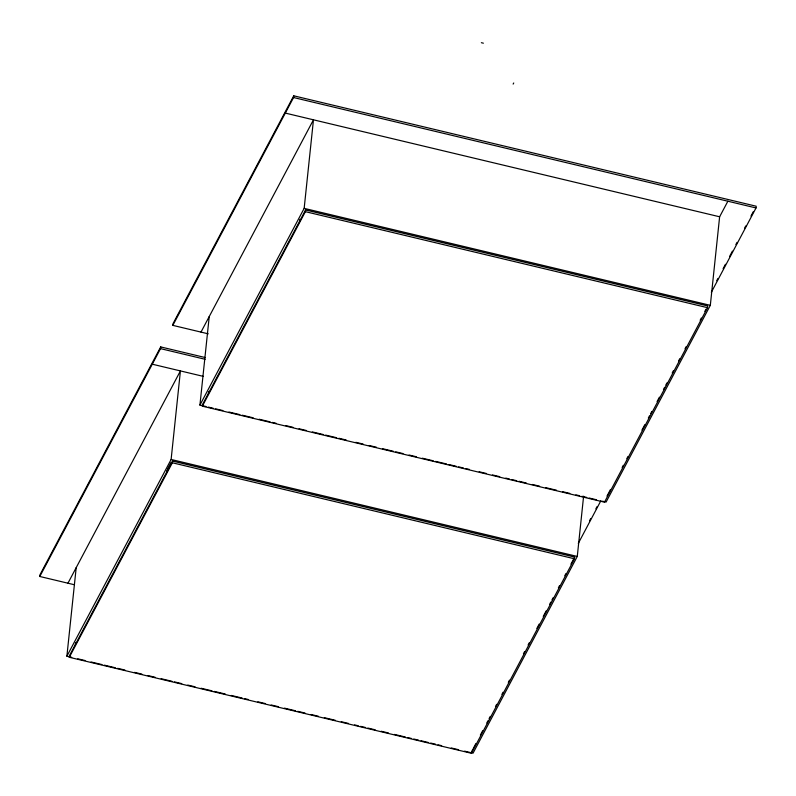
<?xml version="1.0" encoding="UTF-8"?>
<svg xmlns="http://www.w3.org/2000/svg" width="796" height="796" viewBox="0 0 796 796"><rect width="100%" height="100%" fill="white"/><g stroke="black" fill="none" stroke-linecap="round" stroke-linejoin="round"><path stroke-width="1.19" d="M73.998 584.652L39.8 576.483L39.979 574.762L160.702 346.917L205.378 357.583M71.72 657.347L66.884 656.193L76.197 567.648M69.302 657.287L69.491 655.566L172.543 461.063L574.672 557.071L574.493 558.792L471.441 753.295L69.302 657.287L172.364 462.775L172.543 461.063M75.371 644.452L75.56 642.73M39.8 576.483L160.523 348.638L160.702 346.917M208.244 333.832L172.841 325.375L173.021 323.654L293.744 95.809L756.2 206.224L756.021 207.945L711.325 292.291M166.653 472.177L166.832 470.456M66.884 656.193L171.12 459.471L180.423 370.916L67.949 583.209M205.975 406.527L199.925 405.084L209.239 316.539M202.353 406.179L202.532 404.458L305.584 209.955L707.724 305.962L707.535 307.684L604.482 502.186L202.353 406.179L305.405 211.666L305.584 209.955M208.423 393.343L208.602 391.622M172.841 325.375L293.565 97.53L293.744 95.809M299.694 221.069L299.873 219.348M199.925 405.084L304.162 208.363L313.465 119.808L200.99 332.101M464.585 751.145L473.043 753.165L577.279 556.444L583.607 496.177M602.463 501.191L606.084 502.057L710.321 305.336L719.624 216.781L727.872 201.219M167.359 469.451L171.07 462.446M513.141 84.097L513.728 82.983M589.498 520.863L590.652 518.674M595.876 508.813L597.04 506.624M716.738 280.709L717.893 278.52M723.116 268.66L725.435 264.282M729.504 256.611L732.4 251.138M735.882 244.561L737.046 242.372M744.588 228.134L745.752 225.945M750.976 216.084L753.295 211.696M578.284 543.399L600.92 500.674M471.62 751.573L472.784 749.384M473.232 748.548L475.909 743.494M480.356 735.096L482.684 730.698M486.764 723.007L487.928 720.808M489.092 718.609L490.256 716.41M495.49 706.52L496.654 704.321M501.898 694.43L503.062 692.241M508.306 682.351L509.47 680.152M523.44 653.775L524.604 651.576M528.096 644.989L529.26 642.79M536.832 628.502L539.161 624.104M543.24 616.412L546.146 610.92M549.638 604.323L550.802 602.124M551.966 599.925L553.13 597.726M558.374 587.836L559.538 585.647M564.782 575.757L565.946 573.558M570.931 564.145L574.672 557.071M606.99 496.077L608.154 493.878M608.413 493.401L610.482 489.48M622.134 467.501L623.298 465.302M626.79 458.715L627.954 456.516M641.924 430.139L644.84 424.646M648.332 418.049L649.496 415.85M650.66 413.661L651.825 411.462M657.068 401.572L659.396 397.174M663.466 389.483L664.63 387.284M665.794 385.085L666.958 382.886M672.202 372.996L673.366 370.797M678.61 360.906L679.774 358.707M685.008 348.817L686.172 346.618M700.152 320.251L701.316 318.052M704.808 311.455L705.972 309.256M481.361 42.705L483.381 43.183M293.565 97.53L756.021 207.945M285.316 113.092L719.624 216.781M304.162 208.363L710.321 305.336M305.405 211.666L707.535 307.684M160.523 348.638L205.159 359.295M152.275 364.2L203.398 376.399M208.393 407.104L213.228 408.258M215.646 408.836L222.9 410.577M228.94 412.02L239.825 414.616M242.243 415.194L253.118 417.791M259.158 419.233L270.043 421.83M272.461 422.407L276.083 423.273M285.754 425.581L293.008 427.313M299.047 428.755L306.301 430.487M312.35 431.93L323.226 434.526M325.644 435.104L336.529 437.7M338.947 438.278L346.19 440.009M355.862 442.317L363.115 444.049M369.165 445.491L376.418 447.223M382.458 448.665L393.333 451.262M395.751 451.839L403.005 453.571M409.054 455.014L416.308 456.745M422.348 458.197L433.233 460.794M435.641 461.372L446.526 463.969M448.944 464.546L456.198 466.277M458.615 466.854L463.451 468.008M465.869 468.585L469.491 469.451M479.162 471.759L486.416 473.491M492.455 474.933L499.709 476.665M505.759 478.107L509.38 478.973M511.798 479.55L516.634 480.704M519.052 481.281L526.305 483.013M532.345 484.456L539.598 486.187M545.648 487.63L556.523 490.227M562.573 491.669L569.827 493.401M575.866 494.843L579.488 495.709M581.906 496.286L586.742 497.44M589.159 498.017L596.413 499.749M171.12 459.471L577.279 556.444M172.364 462.775L574.493 558.792M77.769 658.789L85.023 660.521M91.062 661.973L101.938 664.57M104.356 665.148L115.241 667.745M117.659 668.322L124.912 670.053M134.584 672.361L141.837 674.093M147.877 675.535L155.13 677.267M161.17 678.709L172.055 681.306M174.473 681.883L181.727 683.615M187.766 685.058L195.02 686.789M201.06 688.232L211.945 690.828M214.363 691.406L225.238 694.003M231.288 695.445L242.163 698.042M244.581 698.619L248.203 699.485M257.874 701.793L265.128 703.525M271.177 704.967L278.431 706.699M284.47 708.142L295.346 710.748M297.764 711.325L305.017 713.057M311.067 714.5L318.32 716.231M324.36 717.674L335.235 720.271M341.285 721.713L348.539 723.445M354.578 724.887L358.21 725.753M360.628 726.33L365.464 727.484M367.881 728.061L375.135 729.793M381.175 731.235L388.428 732.967M394.468 734.409L405.353 737.006M407.771 737.584L411.393 738.449M413.811 739.026L418.646 740.18M421.064 740.758L428.318 742.489M430.736 743.066L435.571 744.22M437.989 744.797L441.611 745.663M451.282 747.971L458.536 749.703"/></g></svg>
